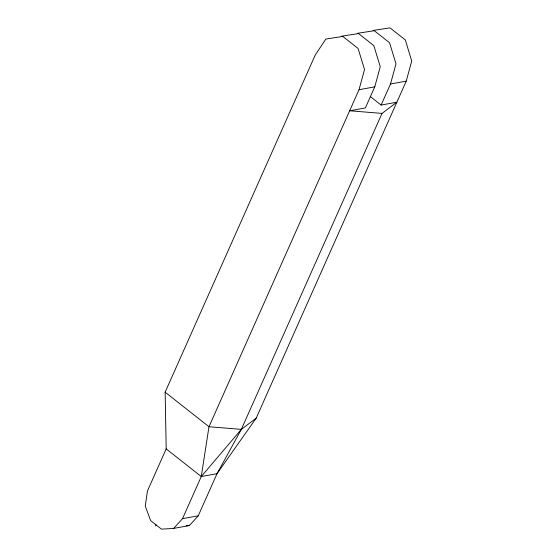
<?xml version="1.0" encoding="UTF-8"?>
<svg xmlns="http://www.w3.org/2000/svg" width="557" height="557" viewBox="0 0 557 557"><rect width="100%" height="100%" fill="white"/><g stroke="black" fill="none" stroke-linecap="round" stroke-linejoin="round"><path stroke-width="0.84" d="M173.645 528.412L182.508 518.671L201.265 476.541L208.979 426.739L359.028 89.712L364.522 69.562L358.102 48.487L342.806 36.421L325.831 39.053L315.185 55.143L165.137 392.17L166.195 448.886L147.438 491.016L145.273 506.034L150.634 520.6L161.474 529.15L173.645 528.412L189.38 525.557L198.243 515.817L217 473.687L241.348 429.37L382.025 113.405L396.856 102.203L381.12 105.057L370.328 96.549M382.025 113.405L349.657 110.773L365.385 107.919L374.764 86.857L380.257 66.708L373.838 45.632L358.541 33.566L341.566 36.198M381.12 105.057L390.499 83.996L395.992 63.846L389.573 42.771L374.276 30.705L357.302 33.336M166.195 448.886L201.265 476.541L217 473.687L256.185 418.168L406.234 81.141L411.727 60.992L405.308 39.916L390.011 27.85L373.037 30.482M155.591 525.905L156.051 524.875M201.265 476.541L241.348 429.37L256.185 418.168M359.028 89.712L374.764 86.857M390.499 83.996L406.234 81.141M182.508 518.671L198.243 515.817M186.135 525.752L189.38 525.557M241.348 429.37L208.979 426.739L165.137 392.17"/></g></svg>
